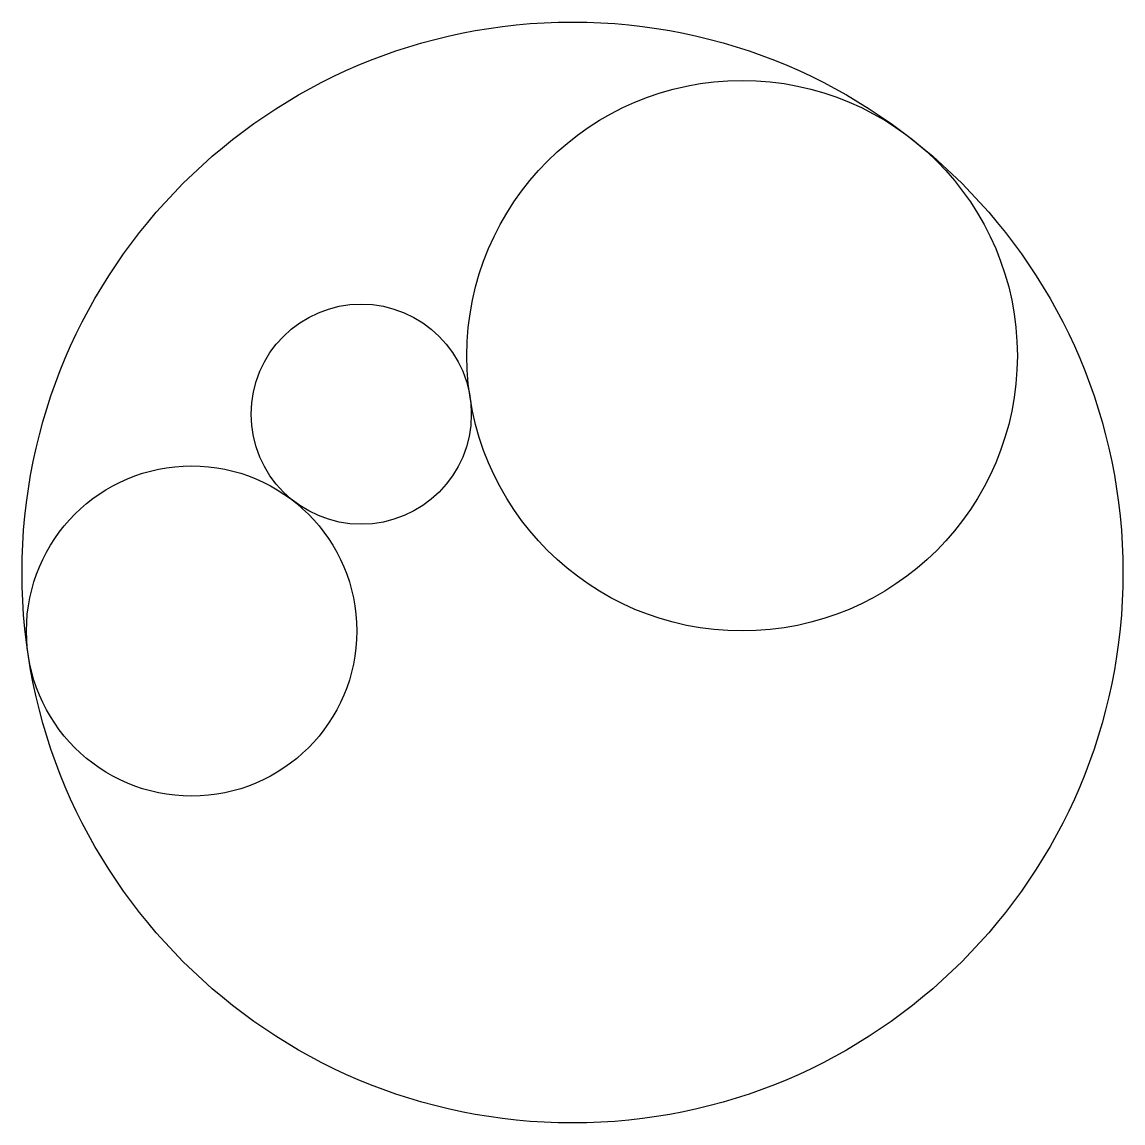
# Model space of a CAD drawing. Header units: inches. Extents: x 69 to 269, y 11 to 211.
import ezdxf

# ---------------------------------------------------------------- set-up
doc = ezdxf.new("R2010")
doc.units = ezdxf.units.IN
doc.header["$MEASUREMENT"] = 0

msp = doc.modelspace()

# ---------------------------------------------------------------- linework, layer by layer
for centre, radius in [((169.19, 110.62), 100), ((200, 150), 50), ((130.81, 139.38), 20), ((100, 100), 30)]:
    msp.add_circle(centre, radius)

doc.saveas('drawing.dxf')
